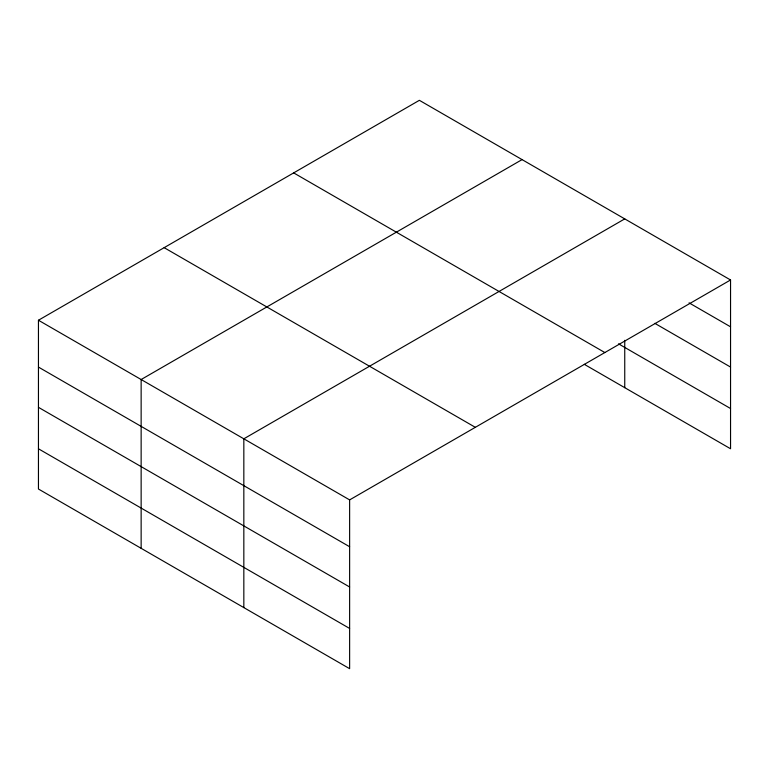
<?xml version="1.0" encoding="UTF-8"?>
<svg xmlns="http://www.w3.org/2000/svg" width="769" height="769" viewBox="0 0 769 769"><rect width="100%" height="100%" fill="white"/><g stroke="black" fill="none" stroke-linecap="round" stroke-linejoin="round"><path stroke-width="1.15" d="M730.55 279.974L419.374 100.316L38.45 320.24L38.45 489.026L349.626 668.684L349.626 499.898L730.55 279.974L730.55 448.76L584.296 364.323M522.064 159.606L141.14 379.53L141.14 548.316M624.745 218.886L243.831 438.811L243.831 607.597M689.062 302.861L730.55 326.815M654.832 323.345L730.55 367.063M618.526 343.839L730.55 408.522M293.671 172.89L604.847 352.548M164.153 247.666L475.329 427.324M38.45 320.24L349.626 499.898M38.45 367.082L349.626 546.74M38.45 407.33L349.626 586.987M38.45 448.788L349.626 628.446M624.745 340.331L624.745 387.672"/></g></svg>
